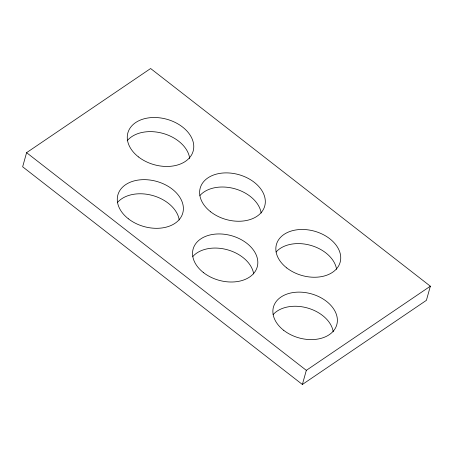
<?xml version="1.0" encoding="UTF-8"?>
<svg xmlns="http://www.w3.org/2000/svg" width="453" height="453" viewBox="0 0 453 453"><rect width="100%" height="100%" fill="white"/><g stroke="black" fill="none" stroke-linecap="round" stroke-linejoin="round"><path stroke-width="0.68" d="M26.591 152.667L22.65 166.795L302.377 384.478L426.409 300.333L430.35 286.205L150.623 68.522L26.591 152.667L306.324 370.35L302.377 384.478M306.324 370.35L430.35 286.205M276.081 252.015A33.08 23.024 15.6 0 1 310.803 245.39A33.08 23.024 15.6 0 1 336.585 269.309M199.915 195.537A33.488 23.307 15.6 0 1 235.067 188.827A33.488 23.307 15.6 0 1 261.171 213.04M127.202 140.747A33.896 23.59 15.6 0 1 163.205 133.465A33.896 23.59 15.6 0 1 189.711 158.612M117.604 202.349A33.692 23.448 15.6 0 1 152.972 195.6A33.692 23.448 15.6 0 1 179.229 219.96M192.802 256.534A33.284 23.165 15.6 0 1 227.74 249.863A33.284 23.165 15.6 0 1 253.68 273.935M273.102 314.614A32.876 22.877 15.6 0 1 307.61 308.029A32.876 22.877 15.6 0 1 333.232 331.8M283.754 330.362A32.876 22.877 15.6 0 0 336.738 324.897A32.876 22.877 15.6 0 0 294.886 292.327A32.876 22.877 15.6 0 0 283.754 330.362M286.777 267.95A33.08 23.024 15.6 0 0 340.09 262.451A33.08 23.024 15.6 0 0 297.978 229.682A33.08 23.024 15.6 0 0 286.777 267.95M203.539 272.655A33.284 23.165 15.6 0 0 257.179 267.117A33.284 23.165 15.6 0 0 214.813 234.15A33.284 23.165 15.6 0 0 203.539 272.655M210.696 211.84A33.488 23.307 15.6 0 0 264.665 206.274A33.488 23.307 15.6 0 0 222.038 173.097A33.488 23.307 15.6 0 0 210.696 211.84M128.42 218.839A33.692 23.448 15.6 0 0 182.723 213.238A33.692 23.448 15.6 0 0 139.835 179.864A33.692 23.448 15.6 0 0 128.42 218.839M138.482 156.931A33.896 23.59 15.6 0 0 193.108 151.296A33.896 23.59 15.6 0 0 149.96 117.718A33.896 23.59 15.6 0 0 138.482 156.931"/></g></svg>
